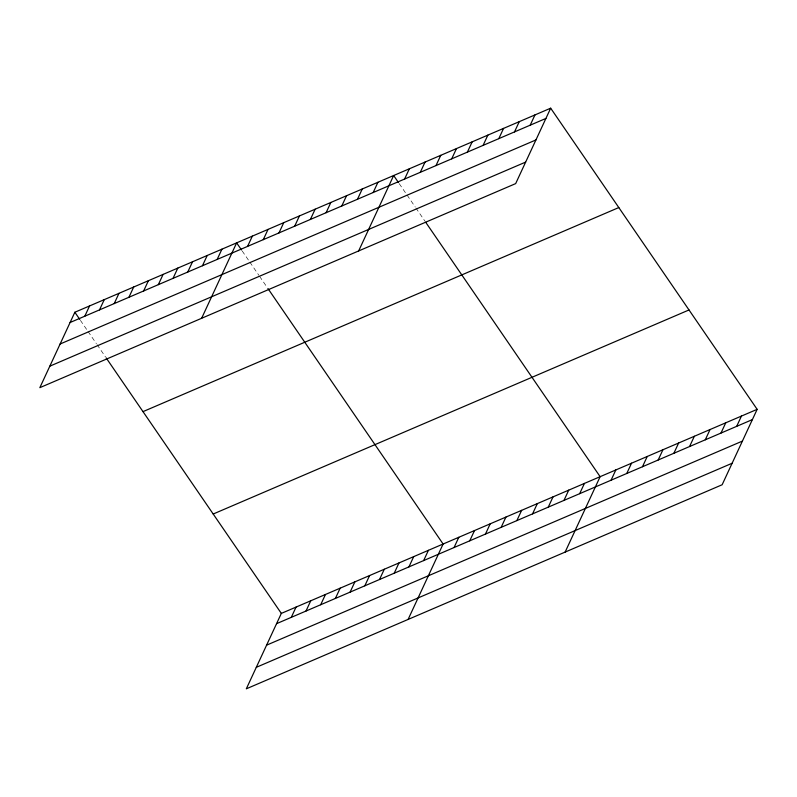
<?xml version="1.0" encoding="UTF-8"?>
<svg xmlns="http://www.w3.org/2000/svg" width="797" height="797" viewBox="0 0 797 797"><rect width="100%" height="100%" fill="white"/><g stroke="black" fill="none" stroke-linecap="round" stroke-linejoin="round"><path stroke-width="0.6" stroke-dasharray="3.98 2.99" d="M399.217 183.639L415.207 206.961M415.904 207.977L424.94 221.158M242.198 250.975L249.152 261.117M249.85 262.133L258.886 275.314M259.583 276.33L267.224 287.488M80.417 320.354L87.371 330.496M88.069 331.512L96.407 343.686M97.104 344.693L105.453 356.867"/><path stroke-width="1.2" d="M550.677 108.183L74.858 312.245L39.85 387.661L515.669 183.599L550.677 108.183L757.15 409.339L722.142 484.755L246.323 688.817L281.331 613.401L757.15 409.339M84.801 316.2L89.563 305.938M99.505 309.894L104.268 299.632M114.22 303.587L118.982 293.326M128.925 297.281L133.687 287.02M143.629 290.975L148.391 280.713M158.334 284.659L163.096 274.397M173.049 278.352L177.811 268.091M187.753 272.046L192.515 261.785M202.458 265.74L207.22 255.478M217.163 259.433L221.925 249.172M201.631 318.282L236.639 242.866L241.501 249.959M247.578 246.393L252.34 236.131M263.279 239.658L268.041 229.397M278.98 232.923L283.742 222.662M294.681 226.189L299.443 215.927M310.382 219.454L315.144 209.193M326.083 212.719L330.845 202.458M341.783 205.985L346.546 195.723M357.484 199.25L362.246 188.989M373.185 192.515L377.947 182.254M358.65 250.945L393.658 175.519L398.52 182.623M404.597 179.046L409.359 168.785M420.298 172.311L425.06 162.05M435.999 165.577L440.761 155.315M451.7 158.852L456.462 148.591M467.401 152.117L472.163 141.856M483.102 145.383L487.864 135.121M498.802 138.648L503.565 128.387M514.503 131.913L519.265 121.652M291.284 617.356L296.046 607.095M530.204 125.179L534.966 114.917M305.988 611.05L310.75 600.789M320.693 604.744L325.455 594.482M335.398 598.427L340.16 588.166M350.102 592.121L354.874 581.86M364.817 585.815L369.579 575.554M379.521 579.509L384.284 569.247M394.226 573.202L398.988 562.941M408.931 566.896L413.703 556.635M423.645 560.59L428.407 550.328M408.104 619.438L443.112 544.022L267.922 288.494M454.051 547.549L458.813 537.288M469.752 540.814L474.514 530.553M485.453 534.08L490.215 523.818M501.154 527.345L505.916 517.084M516.854 520.61L521.627 510.349M532.555 513.876L537.327 503.614M548.266 507.141L553.028 496.88M563.967 500.406L568.729 490.145M579.668 493.672L584.43 483.41M565.123 552.092L600.131 476.676L425.638 222.174M611.07 480.202L615.832 469.941M626.771 473.468L631.533 463.206M642.472 466.733L647.234 456.472M658.173 459.999L662.935 449.737M673.873 453.264L678.645 443.002M689.574 446.529L694.346 436.268M705.285 439.795L710.047 429.533M720.986 433.06L725.748 422.799M736.687 426.335L741.449 416.074M70.096 322.506L545.905 118.444M60.114 344.005L535.933 139.943M49.832 366.162L525.641 162.1M142.992 411.631L618.811 207.559M213.197 514.015L689.016 309.953M276.569 623.662L752.388 419.601M266.587 645.162L742.406 441.1M256.305 667.318L732.124 463.256M74.858 312.245L79.73 319.348M106.15 357.883L281.331 613.401"/></g></svg>
